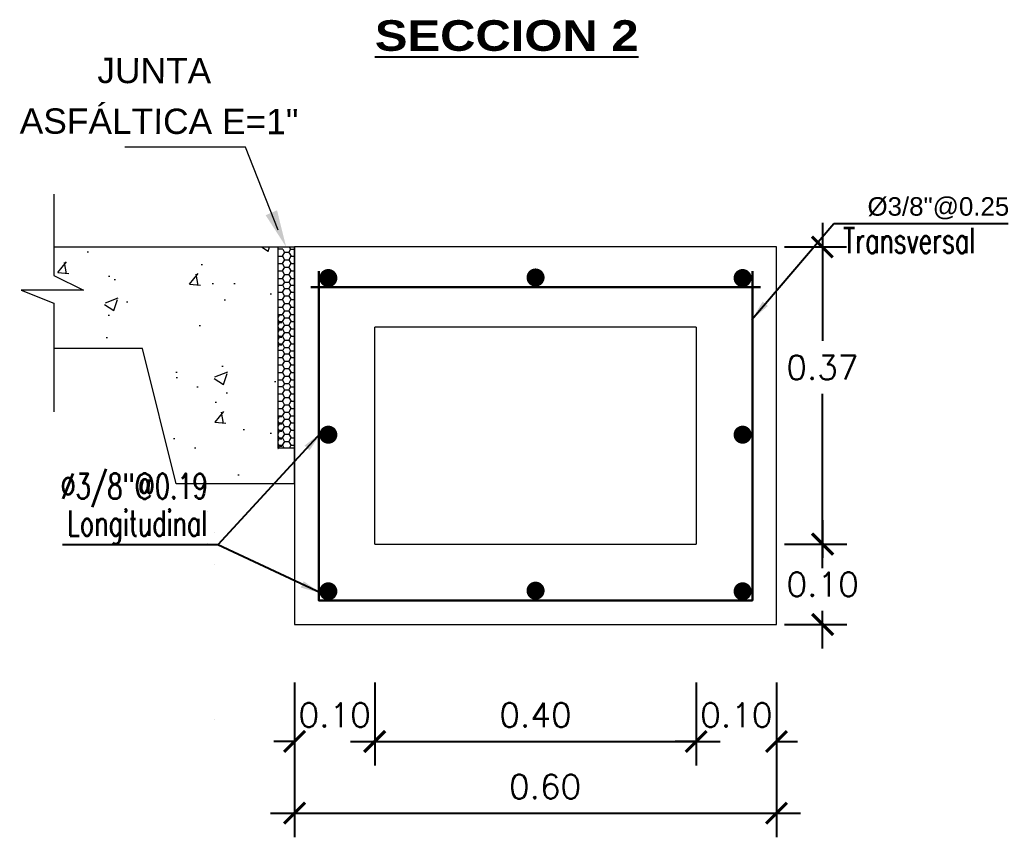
# Model space of a CAD drawing. Header units: millimetres. Extents: x 2085 to 2236, y 1365 to 1444.
# Drawn here: x 2225.865 to 2227.095, y 1440.577 to 1441.594 of the extents above; entities that cross this region are included whole.
import ezdxf

# ---------------------------------------------------------------- set-up
doc = ezdxf.new("R2010")
doc.units = ezdxf.units.MM
doc.linetypes.add('ACAD_ISO02W100', pattern=[15, 12, -3])
for name, color, linetype, lineweight in [('0.2', 32, 'ACAD_ISO02W100', 0), ('cotas', 1, 'Continuous', 15), ('linea fina 01', 189, 'Continuous', 0), ('TEXTO', 255, 'Continuous', 5)]:
    doc.layers.add(name, color=color, linetype=linetype, lineweight=lineweight)
doc.layers.add('TEX', color=3, linetype='Continuous')
doc.styles.add('COTAS', font='arial.ttf')
doc.styles.add('MtXpl_Arial_Black', font='')
doc.styles.add('ROMANS', font='romans.shx', dxfattribs={"width": 0.7})
doc.styles.add('ROMANS-DIM', font='romans.shx')
doc.styles.add('VANO', font='swissl.ttf', dxfattribs={"height": 0.2})
doc.styles.get('MtXpl_Arial_Black').set_extended_font_data('Arial Black')
doc.dimstyles.new('1-25V', dxfattribs={"dimscale": 0.2, "dimtxt": 0.18, "dimasz": 0.13, "dimexe": 0.18, "dimexo": 0.15, "dimgap": 0.1, "dimtad": 0, "dimtih": 1, "dimtoh": 1, "dimzin": 0, "dimdsep": 46, "dimtxsty": 'COTAS', "dimcen": 0.09, "dimadec": 0, "dimazin": 0, "dimtfac": 1, "dimtmove": 2, "dimatfit": 3, "dimfxl": 1, "dimtolj": 1, "dimtzin": 0, "dimarcsym": 0})
doc.dimstyles.new('20_METRIC  ARCHITECTURAL', dxfattribs={"dimscale": 0.2, "dimtxt": 0.03, "dimasz": 0.13, "dimexe": 0.15, "dimexo": 0.05, "dimgap": 0.09, "dimtad": 1, "dimtih": 1, "dimtoh": 1, "dimzin": 0, "dimdsep": 46, "dimtxsty": 'ROMANS-DIM', "dimblk": 'ARCHTICK', "dimcen": 2, "dimdle": 0.15, "dimclrd": 9, "dimclre": 9, "dimadec": 0, "dimazin": 0, "dimtfac": 1, "dimtix": 1, "dimtofl": 0, "dimtmove": 0, "dimatfit": 3, "dimfxl": 1, "dimfrac": 2, "dimtolj": 1, "dimtzin": 0, "dimarcsym": 0})

# ---------------------------------------------------------------- blocks, each defined once
blk = doc.blocks.new('_ArchTick')
at = {"color": 0, "linetype": 'ByBlock', "const_width": 0.15}
blk.add_lwpolyline([(-0.5, -0.5), (0.5, 0.5)], dxfattribs=at)
blk = doc.blocks.new('*D995')
at = {"color": 9, "lineweight": -2, "transparency": 16777216}
for p, q in [((2226.206769266453, 1440.7695052985), (2226.206769266453, 1440.576767765273)), ((2226.80676926643, 1440.769505300363), (2226.80676926643, 1440.576767765273)), ((2226.176769266453, 1440.606767765273), (2226.83676926643, 1440.606767765273))]:
    blk.add_line(p, q, dxfattribs=at)
at = {"layer": 'Defpoints', "color": 0, "transparency": 16777216}
for p in [(2226.206769266453, 1440.7795052985, 10373.92595467981), (2226.80676926643, 1440.779505300363, 10373.92595467981), (2226.80676926643, 1440.606767765273)]:
    blk.add_point(p, dxfattribs=at)
at = {"color": 9, "lineweight": -2, "transparency": 16777216, "xscale": 0.026, "yscale": 0.026, "zscale": 0.026, "rotation": 180}
blk.add_blockref('_ArchTick', (2226.206769266453, 1440.606767765273), dxfattribs=at)
at = {"color": 9, "lineweight": -2, "transparency": 16777216, "xscale": 0.026, "yscale": 0.026, "zscale": 0.026}
blk.add_blockref('_ArchTick', (2226.80676926643, 1440.606767765273), dxfattribs=at)
at = {"color": 0, "lineweight": 0, "transparency": 16777216, "insert": (2226.518581429085, 1440.639767765273), "char_height": 0.03, "attachment_point": 5, "style": 'ROMANS-DIM'}
blk.add_mtext('\\A1;0.60', dxfattribs=at)
blk = doc.blocks.new('*D996')
at = {"color": 9, "lineweight": -2, "transparency": 16777216}
for p, q in [((2226.863901358443, 1441.341612038901), (2226.863901358443, 1441.194612040391)), ((2226.816769266431, 1441.311612038901), (2226.893901358444, 1441.311612038901)), ((2226.863901358443, 1440.911612034132), (2226.863901358443, 1441.128612040391)), ((2226.816769266431, 1440.941612034132), (2226.893901358444, 1440.941612034132))]:
    blk.add_line(p, q, dxfattribs=at)
at = {"layer": 'Defpoints', "color": 0, "transparency": 16777216}
for p in [(2226.806769266431, 1441.311612038901, 5186.962977339907), (2226.806769266431, 1440.941612034132, 5186.962977339902), (2226.863901358443, 1440.941612034132)]:
    blk.add_point(p, dxfattribs=at)
at = {"color": 9, "lineweight": -2, "transparency": 16777216, "xscale": 0.026, "yscale": 0.026, "zscale": 0.026}
for p, rotation in [((2226.863901358443, 1441.311612038901), 90), ((2226.863901358443, 1440.941612034132), 270)]:
    blk.add_blockref('_ArchTick', p, dxfattribs=dict(at, rotation=rotation))
at = {"color": 0, "lineweight": 0, "transparency": 16777216, "insert": (2226.863901358443, 1441.16161204039), "char_height": 0.03, "attachment_point": 5, "style": 'ROMANS-DIM'}
blk.add_mtext('\\A1;0.37', dxfattribs=at)
blk = doc.blocks.new('*D997')
at = {"color": 9, "lineweight": -2, "transparency": 16777216}
for p, q in [((2226.864242147709, 1440.971612034132), (2226.864242147709, 1440.92461203525)), ((2226.816769266431, 1440.941612034132), (2226.894242147709, 1440.941612034132)), ((2226.864242147709, 1440.811612034505), (2226.864242147709, 1440.85861203525)), ((2226.816769266431, 1440.841612034505), (2226.894242147709, 1440.841612034505))]:
    blk.add_line(p, q, dxfattribs=at)
at = {"layer": 'Defpoints', "color": 0, "transparency": 16777216}
for p in [(2226.806769266431, 1440.941612034132), (2226.806769266431, 1440.841612034505), (2226.864242147709, 1440.841612034505)]:
    blk.add_point(p, dxfattribs=at)
at = {"color": 9, "lineweight": -2, "transparency": 16777216, "xscale": 0.026, "yscale": 0.026, "zscale": 0.026}
for p, rotation in [((2226.864242147709, 1440.941612034132), 90), ((2226.864242147709, 1440.841612034505), 270)]:
    blk.add_blockref('_ArchTick', p, dxfattribs=dict(at, rotation=rotation))
at = {"color": 0, "lineweight": 0, "transparency": 16777216, "insert": (2226.864242147709, 1440.891612035249), "char_height": 0.03, "attachment_point": 5, "style": 'ROMANS-DIM'}
blk.add_mtext('\\A1;0.10', dxfattribs=at)
blk = doc.blocks.new('*D998')
at = {"color": 9, "lineweight": -2, "transparency": 16777216}
for p, q in [((2226.206769266453, 1440.769505300363), (2226.206769266453, 1440.665954206427)), ((2226.306489645791, 1440.769505300363), (2226.306489645791, 1440.665954206427)), ((2226.206769266453, 1440.695954206427), (2226.180769266453, 1440.695954206427)), ((2226.306489645791, 1440.695954206427), (2226.332489645791, 1440.695954206427))]:
    blk.add_line(p, q, dxfattribs=at)
at = {"layer": 'Defpoints', "color": 0, "transparency": 16777216}
for p in [(2226.206769266453, 1440.779505300363, 5186.962977339907), (2226.306489645791, 1440.779505300363, 5186.962977339907), (2226.306489645791, 1440.695954206427)]:
    blk.add_point(p, dxfattribs=at)
at = {"color": 9, "lineweight": -2, "transparency": 16777216, "xscale": 0.026, "yscale": 0.026, "zscale": 0.026}
blk.add_blockref('_ArchTick', (2226.206769266453, 1440.695954206427), dxfattribs=at)
at = {"color": 9, "lineweight": -2, "transparency": 16777216, "xscale": 0.026, "yscale": 0.026, "zscale": 0.026, "rotation": 180}
blk.add_blockref('_ArchTick', (2226.306489645791, 1440.695954206427), dxfattribs=at)
at = {"color": 0, "lineweight": 0, "transparency": 16777216, "insert": (2226.256629456122, 1440.728954206426), "char_height": 0.03, "attachment_point": 5, "style": 'ROMANS-DIM'}
blk.add_mtext('\\A1;0.10', dxfattribs=at)
blk = doc.blocks.new('*D999')
at = {"color": 9, "lineweight": -2, "transparency": 16777216}
for p, q in [((2226.306489645791, 1440.769505300363), (2226.306489645791, 1440.665954206427)), ((2226.706769266395, 1440.769505300363), (2226.706769266395, 1440.665954206427)), ((2226.27648964579, 1440.695954206427), (2226.736769266395, 1440.695954206427))]:
    blk.add_line(p, q, dxfattribs=at)
at = {"layer": 'Defpoints', "color": 0, "transparency": 16777216}
for p in [(2226.306489645791, 1440.779505300363, 10373.92595467981), (2226.706769266395, 1440.779505300363, 5186.962977339907), (2226.706769266395, 1440.695954206427)]:
    blk.add_point(p, dxfattribs=at)
at = {"color": 9, "lineweight": -2, "transparency": 16777216, "xscale": 0.026, "yscale": 0.026, "zscale": 0.026, "rotation": 180}
blk.add_blockref('_ArchTick', (2226.306489645791, 1440.695954206427), dxfattribs=at)
at = {"color": 9, "lineweight": -2, "transparency": 16777216, "xscale": 0.026, "yscale": 0.026, "zscale": 0.026}
blk.add_blockref('_ArchTick', (2226.706769266395, 1440.695954206427), dxfattribs=at)
at = {"color": 0, "lineweight": 0, "transparency": 16777216, "insert": (2226.506629456064, 1440.728954206426), "char_height": 0.03, "attachment_point": 5, "style": 'ROMANS-DIM'}
blk.add_mtext('\\A1;0.40', dxfattribs=at)
blk = doc.blocks.new('*D1000')
at = {"color": 9, "lineweight": -2, "transparency": 16777216}
for p, q in [((2226.706769266395, 1440.769505300363), (2226.706769266395, 1440.665954206427)), ((2226.80676926643, 1440.769505300363), (2226.80676926643, 1440.665954206427)), ((2226.706769266395, 1440.695954206427), (2226.680769266395, 1440.695954206427)), ((2226.80676926643, 1440.695954206427), (2226.83276926643, 1440.695954206427))]:
    blk.add_line(p, q, dxfattribs=at)
at = {"layer": 'Defpoints', "color": 0, "transparency": 16777216}
for p in [(2226.706769266395, 1440.779505300363), (2226.80676926643, 1440.779505300363, 5186.962977339907), (2226.80676926643, 1440.695954206427)]:
    blk.add_point(p, dxfattribs=at)
at = {"color": 9, "lineweight": -2, "transparency": 16777216, "xscale": 0.026, "yscale": 0.026, "zscale": 0.026}
blk.add_blockref('_ArchTick', (2226.706769266395, 1440.695954206427), dxfattribs=at)
at = {"color": 9, "lineweight": -2, "transparency": 16777216, "xscale": 0.026, "yscale": 0.026, "zscale": 0.026, "rotation": 180}
blk.add_blockref('_ArchTick', (2226.80676926643, 1440.695954206427), dxfattribs=at)
at = {"color": 0, "lineweight": 0, "transparency": 16777216, "insert": (2226.756769266413, 1440.728954206426), "char_height": 0.03, "attachment_point": 5, "style": 'ROMANS-DIM'}
blk.add_mtext('\\A1;0.10', dxfattribs=at)
blk = doc.blocks.new('TEXTO 1')
at = {"layer": 'linea fina 01', "ltscale": 0.1}
for p, q in [((-0.0508167723950521, 0.1241394892707319), (-0.2010398150864177, 0.1241394892707319)), ((-0.0100357992129006, 0.0209258095888174), (-0.0508167723950521, 0.1241394892707319))]:
    blk.add_line(p, q, dxfattribs=at)
blk.add_solid([(-0.02553807579244, 0.0394717055042122), (0, 0), (-0.0113560050455419, 0.0456207189772329)], dxfattribs=at)
at = {"layer": '0.2', "color": 251, "true_color": 0x636466, "style": 'VANO', "oblique": 359.9999999999988}
for s, p in [('JUNTA', (-0.235123199257103, 0.2039847484927009, -5186.962977339907)), ('ASFÁLTICA E=1"', (-0.331776078852684, 0.1410587300779298, -5186.962977339907))]:
    blk.add_text(s, height=0.0314999999999926, rotation=359.8799999999986, dxfattribs=at).set_placement(p)
blk = doc.blocks.new('junta asfaltica')
at = {"lineweight": 0}
h = blk.add_hatch(dxfattribs=at)
h.set_pattern_fill('AR-CONC', scale=0.01, style=0)
h.set_pattern_definition([(50, (-0.1189008341857516, -0.0700673807971271), (0.1639662020964036, -0.0143451769850128), [0.017145, -0.188595]), (355, (-0.1189008341857516, -0.0700673807971271), (-0.0317190792824724, 0.1719511607151316), [0.013716, -0.150876525753]), (100.4514446999999, (-0.1052370278862327, -0.0712628090009275), (0.1322471223813179, 0.1576059767209756), [0.01457100792, -0.1602812201399999]), (46.1842, (-0.1189008341857516, -0.0243473808466206), (0.2439711368029169, -0.0378380951394544), [0.0257175, -0.2828925]), (96.6355576099999, (-0.0985699241846305, -0.0275005307792071), (0.2136637206463527, 0.2226835121379494), [0.021856520826, -0.240422047344]), (351.18415117, (-0.1189008341857516, -0.0243473808466206), (0.2136637206584793, 0.2226835121269794), [0.020573970363, -0.226313758728]), (21, (-0.0960408341843504, -0.0357773808761977), (0.1364529521422192, -0.0920386783683789), [0.017145, -0.188595]), (326, (-0.0960408341843504, -0.0357773808761977), (0.0556218255128824, 0.1657691695100873), [0.013716, -0.150876]), (71.45144499999999, (-0.0846697548481643, -0.0434472707099758), (0.1920747773508445, 0.0737304919973147), [0.01457100792, -0.16028094384]), (37.5, (-0.1189008341857516, -0.0700673807971271), (0.0027797429255326, 0.0760995349858378), [0, -0.1490472, 0, -0.153162, 0, -0.1514475]), (7.499999999999999, (-0.1189008341857516, -0.0700673807971271), (0.0601376962592752, 0.0901625173363076), [0, -0.0873252, 0, -0.1456182, 0, -0.0577215]), (327.5, (-0.1698786341848972, -0.0700673807971271), (0.1220315356501842, -0.0051558695934061), [0, -0.05715, 0, -0.178308, 0, -0.236601]), (317.5, (-0.1927386341862984, -0.0700673807971271), (0.1333162632474163, 0.0228838419299997), [0, -0.074295, 0, -0.1184148, 0, -0.168021])])
h.paths.add_polyline_path([(-0.0210516101701615, 2.68221356e-08), (-0.2996047820056447, 2.68221356e-08), (-0.2996047820056447, -0.0354425396023999), (-0.2629513452084211, -0.0536842927335783), (-0.3405718617955244, -0.0536842927335783), (-0.2996047820056447, -0.0698087543248676), (-0.2996047820056447, -0.1263088059424717), (-0.1894634049244814, -0.1263088059424717), (-0.1473604562202126, -0.2947206035255476), (-0.0210516101701615, -0.2947206075489248)])
h = blk.add_hatch(dxfattribs=at)
h.set_pattern_fill('HONEY', scale=0.0187124216457653, angle=180, style=0)
h.set_pattern_definition([(360, (-1344.435306308298, 712.0165321929755), (0.0080206117279161, -0.0046307012336861), [0.0053470744852774, -0.0106941489705549]), (240, (-1344.435306308298, 712.0165321929755), (-0.0080206107696662, -0.0046307028934237), [0.0053470744852774, -0.0106941489705549]), (300, (-1344.435306308298, 712.0165321929755), (9.5825e-10, -0.0092614041271098), [-0.0106941489705548, 0.0053470744852774])])
h.paths.add_polyline_path([(-0.0210514743416752, -0.0843195278941949), (-0.0210514743416752, -0.1264220193027086), (-0.0160414602769379, -0.1264220193027086), (-0.0160414602769379, -0.0843195278941949)])
h = blk.add_hatch(dxfattribs=at)
h.set_pattern_fill('HONEY', scale=0.0187124216457653, angle=180, style=0)
h.set_pattern_definition([(360, (-1344.435306308298, 711.8902233816681), (0.0080206117279161, -0.0046307012336861), [0.0053470744852774, -0.0106941489705549]), (240, (-1344.435306308298, 711.8902233816681), (-0.0080206107696662, -0.0046307028934237), [0.0053470744852774, -0.0106941489705549]), (300, (-1344.435306308298, 711.8902233816681), (9.5825e-10, -0.0092614041271098), [-0.0106941489705548, 0.0053470744852774])])
h.paths.add_polyline_path([(-0.0210514743416752, -0.2106283378600438), (-0.0210514743416752, -0.2527308292685575), (-0.0160414602769379, -0.2527308292685575), (-0.0160414602769379, -0.2106283378600438)])
at = {"color": 7, "linetype": 'ByBlock', "lineweight": 0}
for p, q in [((-0.2996047820056447, 0.0657418549060367), (-0.2996047820056447, -0.0354425369203)), ((-0.2996047820056447, -0.0354425369203), (-0.2629513452084211, -0.0536842887102012)), ((-0.2629513452084211, -0.0536842887102012), (-0.3405718617955244, -0.0536842887102012)), ((-0.3405718617955244, -0.0536842887102012), (-0.2996047820056447, -0.0698087529838176)), ((-0.2996047820056447, -0.0698087529838176), (-0.2996047820056447, -0.2053593622147218))]:
    blk.add_line(p, q, dxfattribs=at)
at = {"color": 7, "lineweight": 0}
for p, q in [((-0.2996047820056447, 2.81631856e-08), (-0.0210516101701615, 2.81631856e-08)), ((-0.0210514743416752, 0), (0, 0)), ((-0.0210514743416752, 0), (-0.0210514743416752, -0.25)), ((-0.0066348896848467, 0), (-0.0049328113927913, -0.0029480829834938)), ((-1.357866495e-07, -0.2947206048668249), (-1.357866495e-07, 0)), ((-0.0210515703142846, -0.010682698041137), (-0.0205355835823866, -0.0115764141082764)), ((-0.020682943747488, -0.0112982127070609), (-0.0210515702724479, -0.0119366937874475)), ((-0.0148197005551083, -0.0027724613248665), (-0.0210514743416752, -0.0027724613248665)), ((-0.0203683337476832, -0.0113096965849309), (-0.0150212592793651, -0.0113096965849309)), ((-0.0126623334804208, -0.0066675102709723), (-0.0153358707461848, -0.0112982113657836)), ((-0.0151885115028563, -0.0115764141082764), (-0.0125149742584654, -0.0162071165441375)), ((-0.0148361946316982, -0.0029252399504003), (-0.0125149739019435, -0.0069457130134651)), ((-0.0123477220349742, -0.0066789941488423), (-0.0070006475457376, -0.0066789941488423)), ((-0.0051546604418036, -0.0029252412914502), (-0.0073152590334757, -0.0066675075888725)), ((-0.0046417228782047, -0.0112982100247336), (-0.0073152601439688, -0.0159289124608222)), ((-0.0071679010893604, -0.0069457116721878), (-0.0044943638449695, -0.0115764141082764)), ((-0.0051235891251054, -0.0029047425091449), (2.09184e-11, -0.0029047425091449)), ((-0.0043271103013467, -0.0113096965849309), (-9.55119503e-08, -0.0113096965849309)), ((-0.0210515699372991, -0.0199441029130867), (-0.0205355831840279, -0.0208378162978988)), ((-0.0206829452140482, -0.0205596175790106), (-0.0210515706708066, -0.0211980946362473)), ((-0.0203683337476832, -0.0205710987745533), (-0.0150212592793651, -0.0205710987745533)), ((-0.0126623334804208, -0.0159289138018721), (-0.0153358707461848, -0.0205596148966834)), ((-0.0151885091140685, -0.0208378176391761), (-0.0125149718487592, -0.0254685200750373)), ((-0.0123477220349742, -0.0159403976797421), (-0.0070006475457376, -0.0159403976797421)), ((-0.0046417231928899, -0.0205596135556334), (-0.0073152604372808, -0.0251903146504446)), ((-0.0071678994549984, -0.0162071192264648), (-0.004494362168316, -0.0208378189802261)), ((-0.0043271103013467, -0.0205710987745533), (-9.55119503e-08, -0.0205710987745533)), ((-0.0210515702724479, -0.0292055037616592), (-0.0205355819684883, -0.0300992225108985)), ((-0.0206829452140482, -0.0298210197686331), (-0.0210515703774945, -0.0304594981669197)), ((-0.0203683337476832, -0.0298325009644032), (-0.0150212592793651, -0.0298325009644032)), ((-0.012662334612287, -0.0251903173327719), (-0.0153358718775962, -0.0298210184275831)), ((-0.012662334905599, -0.0344517195223944), (-0.0153358721709083, -0.0390824219584829)), ((-0.0151885087157098, -0.0300992225108985), (-0.0125149714504005, -0.0347299236059371)), ((-0.0123477220349742, -0.0252017985283146), (-0.0070006475457376, -0.0252017985283146)), ((-0.0123477220349742, -0.0344632034002643), (-0.0070006475457376, -0.0344632034002643)), ((-0.0046417253929576, -0.0298210197686331), (-0.0073152626373485, -0.0344517222047216)), ((-0.0071678997692288, -0.0254685200750373), (-0.0044943625248379, -0.0300992225108985)), ((-0.007167897380441, -0.034729924946987), (-0.004494360114677, -0.0393606260417983)), ((-0.0043271103013467, -0.0298325009644032), (-9.55537871e-08, -0.0298325009644032)), ((-0.0210515698745439, -0.038466907292559), (-0.0205355807952401, -0.0393606260417983)), ((-0.0206829463459144, -0.0390824232995328), (-0.0210515704193313, -0.0397208990157196)), ((-0.0149139519339769, -0.0477837949990772), (-0.0206632865078973, -0.0477837949990772)), ((-0.0203683337476832, -0.0390939018129757), (-0.0150212592793651, -0.0390939018129757)), ((-0.0151885074797065, -0.0393606260417983), (-0.0125149702348608, -0.0439913284778868)), ((-0.0125149702348608, -0.0439913284778868), (-0.014899782829616, -0.0475884993372802)), ((-0.0148361946316982, -0.0479646563528604), (-0.0125149739019435, -0.0519851307569752)), ((-0.0123477220349742, -0.0437246042490642), (-0.0070006475457376, -0.0437246042490642)), ((-0.0046417257703979, -0.0390824232995328), (-0.0073152630357072, -0.043713125735394)), ((-0.0051546604418036, -0.0479646590351877), (-0.0073152590334757, -0.0517069253326099)), ((-0.0069412944512806, -0.0439446634054548), (-0.0051814038679368, -0.0474320340156282)), ((-0.0052986274031355, -0.0476877263188271), (2.09184e-11, -0.0476877263188271)), ((-0.0043271103013467, -0.0390939018129757), (-9.55537871e-08, -0.0390939018129757)), ((-0.0210515703142846, -0.0557221157848744), (-0.0205355839802906, -0.0566158291696866)), ((-0.020682943747488, -0.056337630450571), (-0.0210515702724479, -0.056976108849085)), ((-0.0203683337476832, -0.056349112987391), (-0.0150212592793651, -0.056349112987391)), ((-0.0126623331034352, -0.0517069253326099), (-0.0153358703478261, -0.0563376264274211)), ((-0.0126623334804208, -0.0609683302043322), (-0.0153358707461848, -0.0655990312993708)), ((-0.0151885111258707, -0.0566158305107365), (-0.0125149738601067, -0.061246532946825)), ((-0.0123477220349742, -0.0517184105515298), (-0.0070006475457376, -0.0517184105515298)), ((-0.0123477220349742, -0.0609798140824296), (-0.0070006475457376, -0.0609798140824296)), ((-0.0046417228782047, -0.0563376264274211), (-0.0073152601439688, -0.0609683275222324)), ((-0.0071679007123748, -0.0519851307569752), (-0.0044943634466108, -0.0566158305107365)), ((-0.0071678994549984, -0.061246534287875), (-0.004494362168316, -0.0658772367239635)), ((-0.0043271103013467, -0.056349112987391), (-9.55119503e-08, -0.056349112987391)), ((-0.0210515699372991, -0.0649835179744969), (-0.0205355831840279, -0.0658772340416363)), ((-0.0206829448370627, -0.0655990312993708), (-0.0210515706708066, -0.0662375083566076)), ((-0.0203683337476832, -0.0656105138361909), (-0.0150212592793651, -0.0656105138361909)), ((-0.012662334612287, -0.0702297323941821), (-0.0153358718775962, -0.0748604348302706)), ((-0.015188509491054, -0.0658772353826862), (-0.0125149722466631, -0.0705079364777248)), ((-0.0123477220349742, -0.0702412162720521), (-0.0070006475457376, -0.0702412162720521)), ((-0.0046417231928899, -0.0655990299580935), (-0.0073152604372808, -0.0702297310531321)), ((-0.0071678993713249, -0.0705079391598247), (-0.0044943621264792, -0.075138638913586)), ((-0.0043271103013467, -0.0656105138361909), (-9.55119503e-08, -0.0656105138361909)), ((-0.0210515702724479, -0.0742449201643467), (-0.0205355819684883, -0.075138637572536)), ((-0.0206829452140482, -0.0748604361713206), (-0.0210515695812319, -0.0754989132285573)), ((-0.0210515698745439, -0.0835063236952465), (-0.0206477031460963, -0.0842058411240032)), ((-0.0206829463459144, -0.084121839701993), (-0.0207314448966827, -0.0842058411240032)), ((-0.0203683337476832, -0.0748719160258133), (-0.0150212592793651, -0.0748719160258133)), ((-0.0203683337476832, -0.0841333195567131), (-0.0150212592793651, -0.0841333195567131)), ((-0.012662334905599, -0.0794911372661318), (-0.0153358721709083, -0.0841218370198931)), ((-0.0151885087157098, -0.075138637572536), (-0.0125149714504005, -0.0797693400083972)), ((-0.0148361947362901, -0.0843195265531449), (-0.0125149740069901, -0.0883399996162098)), ((-0.0123477220349742, -0.0795026184619019), (-0.0070006475457376, -0.0795026184619019)), ((-0.0046417254766311, -0.0748604361713206), (-0.0073152627423951, -0.0794911386071817)), ((-0.0051546604836403, -0.0843195278941949), (-0.0073152590753125, -0.0880617941916171)), ((-0.0071678977783449, -0.0797693413494471), (-0.0046064829057286, -0.0842058411240032)), ((-0.0043271103013467, -0.0748719160258133), (-9.55537871e-08, -0.0748719160258133)), ((-0.0043271103013467, -0.0841333195567131), (-9.55537871e-08, -0.0841333195567131)), ((-0.0210515696230687, -0.0920769859849315), (-0.0205355836869785, -0.092970700711021)), ((-0.0206829438311615, -0.0926924993098055), (-0.0210515699791358, -0.0933309790491421)), ((-0.0203683337476832, -0.0927039805053482), (-0.0150212592793651, -0.0927039805053482)), ((-0.0126623335854674, -0.088061795532667), (-0.0153358708507767, -0.0926924979687556)), ((-0.0126623335431759, -0.0973232004046167), (-0.0153358707880216, -0.101953900158378)), ((-0.015188510140888, -0.092970700711021), (-0.0125149728751239, -0.0976014018058322)), ((-0.0123477220349742, -0.088073280751587), (-0.0070006475457376, -0.088073280751587)), ((-0.0123477220349742, -0.0973346829414368), (-0.0070006475457376, -0.0973346829414368)), ((-0.0046417224803008, -0.0926924966274783), (-0.0073152597456101, -0.0973231963812396)), ((-0.0071679011521155, -0.0883399982749325), (-0.0044943638868062, -0.0929706993699711)), ((-0.0071678995386719, -0.0976014044879321), (-0.0044943622733626, -0.1022321055829707)), ((-0.0043271103013467, -0.0927039805053482), (-9.55119503e-08, -0.0927039805053482)), ((-0.0210515699372991, -0.1013383868337314), (-0.0205355831840279, -0.1022321029006434)), ((-0.0206829453190949, -0.101953901499428), (-0.0210515707544801, -0.1025923812389919)), ((-0.0210515695812319, -0.1105997917054537), (-0.0205355820526165, -0.1114935077725931)), ((-0.0203683337476832, -0.101965384036248), (-0.0150212592793651, -0.101965384036248)), ((-0.0126623342348467, -0.1065846025942392), (-0.0153358714792376, -0.1112153050303277)), ((-0.015188509197742, -0.1022321055829707), (-0.0125149719533511, -0.1068628080188319)), ((-0.0123477220349742, -0.1065960851310592), (-0.0070006475457376, -0.1065960851310592)), ((-0.0046417235698755, -0.1019538988173281), (-0.0073152608356395, -0.1065846012531892)), ((-0.0071678984072605, -0.1068628080188319), (-0.0044943611624149, -0.1114935091138705)), ((-0.0043271103013467, -0.101965384036248), (-9.55119503e-08, -0.101965384036248)), ((-0.0206829452772581, -0.1112153063713777), (-0.0210515700209726, -0.1118537820875645)), ((-0.0210515698745439, -0.1198611925542536), (-0.0205355807952401, -0.1207549126445428)), ((-0.0206829459475557, -0.1204767085612275), (-0.0210515700209726, -0.121115182936137)), ((-0.0203683337476832, -0.1112267862260978), (-0.0150212592793651, -0.1112267862260978)), ((-0.0203683337476832, -0.1204881884157203), (-0.0150212592793651, -0.1204881884157203)), ((-0.0126623353035029, -0.115846004784089), (-0.015335872569267, -0.1204767072199502)), ((-0.0151885087157098, -0.1114935077725931), (-0.0125149714504005, -0.1161242088676317)), ((-0.0151885076052167, -0.1207549126445428), (-0.0125149703189891, -0.1253856150806314)), ((-0.0123477220349742, -0.115857488661959), (-0.0070006475457376, -0.115857488661959)), ((-0.0046417250787272, -0.1112153063713777), (-0.0073152623649548, -0.115846006125139)), ((-0.0046417261683018, -0.1204767085612275), (-0.0073152634336111, -0.1251074109970887)), ((-0.0071678974850329, -0.1161242115497316), (-0.0044943602197236, -0.1207549139855928)), ((-0.0043271103013467, -0.1112267862260978), (-9.55537871e-08, -0.1112267862260978)), ((-0.0043271103013467, -0.1204881884157203), (-9.55537871e-08, -0.1204881884157203)), ((-0.1894634049244814, -0.1263088032603719), (-0.2996047820056447, -0.1263088032603719)), ((-0.1473604562202126, -0.2947206021844977), (-0.1894634049244814, -0.1263088032603719)), ((-0.0148197005551083, -0.1290812712907154), (-0.0210514743416752, -0.1290812712907154)), ((-0.0126623334804208, -0.1329763215778712), (-0.0153358707461848, -0.1376070213316325)), ((-0.0148361946316982, -0.1292340499162492), (-0.0125149739019435, -0.133254524320364)), ((-0.0129228676319144, -0.1255586645006588), (-0.0148348480788627, -0.1288070999084994)), ((-0.0123477220349742, -0.1251188908515814), (-0.0070006475457376, -0.1251188908515814)), ((-0.0123477220349742, -0.1329878041146912), (-0.0070006475457376, -0.1329878041146912)), ((-0.0073218910883952, -0.1251188908515814), (-0.0049328113927913, -0.1292568942903927)), ((-0.0051546604418036, -0.1292340525983491), (-0.0073152590334757, -0.1329763188957713)), ((-0.0071679010893604, -0.1332545229793141), (-0.0044943638449695, -0.1378852240741253)), ((-0.0051235891251054, -0.1292135524749938), (2.09184e-11, -0.1292135524749938)), ((-0.0210515703142846, -0.1369915093480358), (-0.0205355835823866, -0.1378852240741253)), ((-0.020682943747488, -0.1376070226729098), (-0.0210515702724479, -0.1382455037532964)), ((-0.0210515699372991, -0.1462529128789356), (-0.0205355831840279, -0.1471466276050251)), ((-0.0206829452140482, -0.1468684275448595), (-0.0210515706708066, -0.1475069046020963)), ((-0.0203683337476832, -0.1376185065507798), (-0.0150212592793651, -0.1376185065507798)), ((-0.0203683337476832, -0.1468799073993523), (-0.0150212592793651, -0.1468799073993523)), ((-0.0126623334804208, -0.142237723767721), (-0.0153358707461848, -0.1468684262038096)), ((-0.0151885115028563, -0.1378852240741253), (-0.0125149742584654, -0.1425159265099865)), ((-0.0151885091140685, -0.147146628946075), (-0.0125149718487592, -0.1517773300408862)), ((-0.0123477220349742, -0.1422492089866409), (-0.0070006475457376, -0.1422492089866409)), ((-0.0046417228782047, -0.1376070199905826), (-0.0073152601439688, -0.1422377224266711)), ((-0.0046417231928899, -0.1468684248625323), (-0.0073152604372808, -0.1514991246162936)), ((-0.0071678994549984, -0.1425159291923137), (-0.004494362168316, -0.1471466302871249)), ((-0.0043271103013467, -0.1376185065507798), (-9.55119503e-08, -0.1376185065507798)), ((-0.0043271103013467, -0.1468799073993523), (-9.55119503e-08, -0.1468799073993523)), ((-0.0210515702724479, -0.1555143137275081), (-0.0205355819684883, -0.1564080324767474)), ((-0.0206829452140482, -0.156129829734482), (-0.0210515703774945, -0.156768309474046)), ((-0.0203683337476832, -0.1561413109302521), (-0.0150212592793651, -0.1561413109302521)), ((-0.012662334612287, -0.1514991259575709), (-0.0153358718775962, -0.156129828393432)), ((-0.0151885087157098, -0.1564080324767474), (-0.0125149714504005, -0.1610387349128359)), ((-0.0123477220349742, -0.1515106098354408), (-0.0070006475457376, -0.1515106098354408)), ((-0.0046417253929576, -0.156129829734482), (-0.0073152626373485, -0.1607605321705705)), ((-0.0071678997692288, -0.1517773300408862), (-0.0044943625248379, -0.1564080324767474)), ((-0.0043271103013467, -0.1561413109302521), (-9.55537871e-08, -0.1561413109302521)), ((-0.0210515698745439, -0.1647757172584079), (-0.0205355807952401, -0.1656694360076472)), ((-0.0206829463459144, -0.1653912332653817), (-0.0210515704193313, -0.1660297089815685)), ((-0.0203683337476832, -0.1654027131198745), (-0.0150212592793651, -0.1654027131198745)), ((-0.012662334905599, -0.1607605308292932), (-0.0153358721709083, -0.1653912319243318)), ((-0.0151885074797065, -0.1656694360076472), (-0.0125149702348608, -0.1703001384437357)), ((-0.0125149702348608, -0.1703001384437357), (-0.014899782829616, -0.1738973093031291)), ((-0.0123477220349742, -0.1607720133661132), (-0.0070006475457376, -0.1607720133661132)), ((-0.0123477220349742, -0.1700334142149131), (-0.0070006475457376, -0.1700334142149131)), ((-0.0046417257703979, -0.1653912332653817), (-0.0073152630357072, -0.1700219357012429)), ((-0.007167897380441, -0.1610387362538859), (-0.004494360114677, -0.1656694360076472)), ((-0.0069412944512806, -0.1702534747123536), (-0.0051814038679368, -0.1737408453225271)), ((-0.0043271103013467, -0.1654027131198745), (-9.55537871e-08, -0.1654027131198745)), ((-0.0210515703142846, -0.1820309257507233), (-0.0205355839802906, -0.1829246404765854)), ((-0.020682943747488, -0.1826464404164198), (-0.0210515702724479, -0.1832849188149339)), ((-0.0149139519339769, -0.1740926049649261), (-0.0206632865078973, -0.1740926049649261)), ((-0.0203683337476832, -0.1826579229532399), (-0.0150212592793651, -0.1826579229532399)), ((-0.0126623331034352, -0.1780157352984588), (-0.0153358703478261, -0.18264643773432)), ((-0.0151885111258707, -0.1829246418178627), (-0.0125149738601067, -0.1875553429126739)), ((-0.0148361946316982, -0.1742734676599866), (-0.0125149739019435, -0.1782939407228241)), ((-0.0123477220349742, -0.1780272218584287), (-0.0070006475457376, -0.1780272218584287)), ((-0.0051546604418036, -0.1742734690010366), (-0.0073152590334757, -0.1780157352984588)), ((-0.0046417228782047, -0.18264643773432), (-0.0073152601439688, -0.1872771374880813)), ((-0.0071679007123748, -0.1782939407228241), (-0.0044943634466108, -0.1829246418178627)), ((-0.0052986274031355, -0.173996536284676), (2.09184e-11, -0.173996536284676)), ((-0.0043271103013467, -0.1826579229532399), (-9.55119503e-08, -0.1826579229532399)), ((-0.0210515699372991, -0.1912923279403458), (-0.0205355831840279, -0.1921860440074852)), ((-0.0206829448370627, -0.1919078412652197), (-0.0210515706708066, -0.1925463196635064)), ((-0.0203683337476832, -0.1919193238020398), (-0.0150212592793651, -0.1919193238020398)), ((-0.0126623334804208, -0.1872771388291312), (-0.0153358707461848, -0.1919078412652197)), ((-0.012662334612287, -0.1965385437010809), (-0.0153358718775962, -0.2011692447961195)), ((-0.015188509491054, -0.1921860453485351), (-0.0125149722466631, -0.1968167477846236)), ((-0.0123477220349742, -0.1872886240482785), (-0.0070006475457376, -0.1872886240482785)), ((-0.0123477220349742, -0.196550026237901), (-0.0070006475457376, -0.196550026237901)), ((-0.0046417231928899, -0.1919078399239424), (-0.0073152604372808, -0.196538542360031)), ((-0.0071678994549984, -0.1875553442537239), (-0.004494362168316, -0.1921860466898124)), ((-0.0071678993713249, -0.1968167491256736), (-0.0044943621264792, -0.2014474488794349)), ((-0.0043271103013467, -0.1919193238020398), (-9.55119503e-08, -0.1919193238020398)), ((-0.0210515702724479, -0.2005537301301956), (-0.0205355819684883, -0.2014474475383849)), ((-0.0206829452140482, -0.2011692461371695), (-0.0210515695812319, -0.2018077231944062)), ((-0.0203683337476832, -0.2011807273327122), (-0.0150212592793651, -0.2011807273327122)), ((-0.012662334905599, -0.2057999458909308), (-0.0153358721709083, -0.2104306483267919)), ((-0.0151885087157098, -0.2014474475383849), (-0.0125149714504005, -0.2060781499742461)), ((-0.0123477220349742, -0.2058114284277508), (-0.0070006475457376, -0.2058114284277508)), ((-0.0046417254766311, -0.2011692461371695), (-0.0073152627423951, -0.2057999485730306)), ((-0.0071678977783449, -0.206078151315296), (-0.0046064829057286, -0.2105146510898521)), ((-0.0043271103013467, -0.2011807273327122), (-9.55537871e-08, -0.2011807273327122)), ((-0.0210515698745439, -0.2098151336610954), (-0.0206477031460963, -0.2105146510898521)), ((-0.0210515696230687, -0.2183857959507804), (-0.0205355836869785, -0.2192795106768699)), ((-0.0206829438311615, -0.2190013092756544), (-0.0210515699791358, -0.219639789014991)), ((-0.0206829463459144, -0.2104306496678419), (-0.0207314448966827, -0.2105146510898521)), ((-0.0203683337476832, -0.210442129522562), (-0.0150212592793651, -0.210442129522562)), ((-0.0203683337476832, -0.2190127918124745), (-0.0150212592793651, -0.2190127918124745)), ((-0.0126623335854674, -0.2143706054985159), (-0.0153358708507767, -0.2190013079346045)), ((-0.015188510140888, -0.2192795106768699), (-0.0125149728751239, -0.2239102131127311)), ((-0.0148361947362901, -0.2106283365189938), (-0.0125149740069901, -0.2146488095820587)), ((-0.0123477220349742, -0.2143820907174359), (-0.0070006475457376, -0.2143820907174359)), ((-0.0051546604836403, -0.2106283378600438), (-0.0073152590753125, -0.214370604157466)), ((-0.0046417224803008, -0.2190013065933272), (-0.0073152597456101, -0.2236320076883658)), ((-0.0071679011521155, -0.2146488068997314), (-0.0044943638868062, -0.21927950933582)), ((-0.0043271103013467, -0.210442129522562), (-9.55537871e-08, -0.210442129522562)), ((-0.0043271103013467, -0.2190127918124745), (-9.55119503e-08, -0.2190127918124745)), ((-0.0210515699372991, -0.2276471981406303), (-0.0205355831840279, -0.2285409128664924)), ((-0.0206829453190949, -0.2282627128063268), (-0.0210515707544801, -0.2289011898635636)), ((-0.0203683337476832, -0.2282741940020969), (-0.0150212592793651, -0.2282741940020969)), ((-0.0126623335431759, -0.2236320090294157), (-0.0153358707880216, -0.2282627101242269)), ((-0.0126623342348467, -0.2328934125600881), (-0.0153358714792376, -0.2375241149961766)), ((-0.015188509197742, -0.2285409168898695), (-0.0125149719533511, -0.2331716179846808)), ((-0.0123477220349742, -0.2236434929072857), (-0.0070006475457376, -0.2236434929072857)), ((-0.0123477220349742, -0.2329048964381855), (-0.0070006475457376, -0.2329048964381855)), ((-0.0046417235698755, -0.228262708783177), (-0.0073152608356395, -0.2328934112190382)), ((-0.0071678995386719, -0.223910214453781), (-0.0044943622733626, -0.2285409168898695)), ((-0.0071678984072605, -0.2331716179846808), (-0.0044943611624149, -0.2378023190797194)), ((-0.0043271103013467, -0.2282741940020969), (-9.55119503e-08, -0.2282741940020969)), ((-0.0210515695812319, -0.2369086016713027), (-0.0205355820526165, -0.2378023177384421)), ((-0.0206829452772581, -0.2375241163372266), (-0.0210515700209726, -0.2381625920534134)), ((-0.0203683337476832, -0.2375355961919467), (-0.0150212592793651, -0.2375355961919467)), ((-0.0126623353035029, -0.2421548147499379), (-0.015335872569267, -0.2467855171857991)), ((-0.0151885087157098, -0.2378023177384421), (-0.0125149714504005, -0.2424330188334807)), ((-0.0123477220349742, -0.2421662986278079), (-0.0070006475457376, -0.2421662986278079)), ((-0.0046417250787272, -0.2375241163372266), (-0.0073152623649548, -0.2421548174320378)), ((-0.0071678974850329, -0.2424330228566305), (-0.0044943602197236, -0.2470637239514417)), ((-0.0043271103013467, -0.2375355961919467), (-9.55537871e-08, -0.2375355961919467)), ((-0.0210515698745439, -0.2461700025201026), (-0.0205355807952401, -0.2470637226103918)), ((-0.0206829459475557, -0.2467855185270764), (-0.0210515700209726, -0.2474239942430358)), ((-0.0210514743416752, -0.25), (-1.357866495e-07, -0.25)), ((-0.0203683337476832, -0.2467969983815692), (-0.0150212592793651, -0.2467969983815692)), ((-0.0151885076052167, -0.2470637226103918), (-0.0134932470714375, -0.25)), ((-0.0046417261683018, -0.2467855185270764), (-0.0064976078897416, -0.25)), ((-0.0043271103013467, -0.2467969983815692), (-9.55537871e-08, -0.2467969983815692)), ((-1.357866495e-07, -0.2947206048668249), (-0.1473604562202126, -0.2947206021844977))]:
    blk.add_line(p, q, dxfattribs=at)
blk.add_blockref('TEXTO 1', (-0.0105257371706102, 0), dxfattribs=at)
blk = doc.blocks.new('*U757')
at = {"color": 5, "const_width": 0.01125}
blk.add_lwpolyline([(-0.0056249999999984, 0, 1), (0.0056249999999984, 0, 1)], format="xyb", close=True, dxfattribs=at)
blk = doc.blocks.new('*U758')
at = {"layer": 'cotas', "color": 0, "linetype": 'ByBlock', "lineweight": -2}
blk.add_blockref('*U757', (0, 0), dxfattribs=at)
at = {"layer": 'cotas', "color": 0, "linetype": 'ByBlock', "lineweight": -2, "transparency": 16777216}
for p in [(0.195, 0), (0.39, 0)]:
    blk.add_blockref('*U757', p, dxfattribs=at)
blk = doc.blocks.new('*U759')
at = {"color": 5, "const_width": 0.01125}
blk.add_lwpolyline([(-0.0056249999999984, 0, 1), (0.0056249999999984, 0, 1)], format="xyb", close=True, dxfattribs=at)
blk = doc.blocks.new('*U760')
at = {"layer": 'cotas', "color": 0, "linetype": 'ByBlock', "lineweight": -2}
blk.add_blockref('*U759', (0, 0), dxfattribs=at)
at = {"layer": 'cotas', "color": 0, "linetype": 'ByBlock', "lineweight": -2, "transparency": 16777216}
for p in [(0.195, 0), (0.39, 0)]:
    blk.add_blockref('*U759', p, dxfattribs=at)
blk = doc.blocks.new('*U762')
at = {"color": 5, "const_width": 0.01125}
blk.add_lwpolyline([(-0.0056249999999984, 0, 1), (0.0056249999999984, 0, 1)], format="xyb", close=True, dxfattribs=at)
blk = doc.blocks.new('*U761')
at = {"layer": 'cotas', "color": 0, "linetype": 'ByBlock', "lineweight": -2}
blk.add_blockref('*U762', (0, 0), dxfattribs=at)
blk = doc.blocks.new('*U764')
at = {"color": 5, "const_width": 0.01125}
blk.add_lwpolyline([(-0.0056249999999984, 0, 1), (0.0056249999999984, 0, 1)], format="xyb", close=True, dxfattribs=at)
blk = doc.blocks.new('*U763')
at = {"layer": 'cotas', "color": 0, "linetype": 'ByBlock', "lineweight": -2}
blk.add_blockref('*U764', (0, 0), dxfattribs=at)

msp = doc.modelspace()

# ---------------------------------------------------------------- linework, layer by layer
at = {"color": 84, "lineweight": 0}
for p, q in [((2226.80676926643, 1441.3116120389), (2226.206769266453, 1441.3116120389)), ((2226.206769266453, 1441.3116120389), (2226.206769266453, 1440.911612038528)), ((2226.206769266453, 1441.3116120389), (2226.206769266453, 1440.84161203823)), ((2226.80676926643, 1440.84161203823), (2226.80676926643, 1441.3116120389)), ((2226.306769266488, 1440.941612037857), (2226.306769266488, 1441.211612039273)), ((2226.706769266337, 1441.21161203741), (2226.306769266488, 1441.211612039273)), ((2226.706769266395, 1441.211612041136), (2226.706769266395, 1440.941612037857)), ((2226.306769266488, 1440.941612037857), (2226.706769266337, 1440.941612035994)), ((2226.206769266453, 1440.84161203823), (2226.80676926643, 1440.84161203823))]:
    msp.add_line(p, q, dxfattribs=at)
at = {"color": 6, "lineweight": 30}
msp.add_line((2226.786769266411, 1441.261612038155), (2226.226769266414, 1441.261612036292), dxfattribs=at)
at = {"lineweight": 0}
for p, q in [((2226.097853308656, 1440.981952515458), (2226.097853444455, 1440.981952515458)), ((2226.106769266419, 1440.956089674522), (2226.106769402217, 1440.956089674522)), ((2226.097853444455, 1440.942754282643), (2226.097853308656, 1440.942754282643)), ((2226.106769402217, 1440.916891441708), (2226.106769266419, 1440.916891441708))]:
    msp.add_line(p, q, dxfattribs=at)
at = {"color": 172, "lineweight": 0}
msp.add_line((2226.106769266419, 1440.723613890846), (2226.106769266419, 1440.723613890846), dxfattribs=at)
msp.add_line((2226.106769266419, 1440.723613890846), (2226.106769266419, 1440.723613890846), dxfattribs=at)
at = {"color": 6, "lineweight": 30, "flags": 128}
msp.add_lwpolyline([(2226.236769266481, 1441.281612039571), (2226.236769266481, 1440.871612037559), (2226.776769266402, 1440.871612039422), (2226.776769266402, 1441.281612039571)], dxfattribs=at)

# ---------------------------------------------------------------- block references
at = {"color": 7, "lineweight": 0}
msp.add_blockref('junta asfaltica', (2226.206769266453, 1441.3116120389), dxfattribs=at)
at = {"layer": 'cotas'}
for name, p, rotation in [('*U758', (2226.248741175568, 1440.882887606536), 89.99999999999999), ('*U763', (2226.506769266442, 1441.273567848866), 270), ('*U760', (2226.764585148714, 1440.882887606536), 89.99999999999999), ('*U761', (2226.506769266442, 1440.883683708524), 270)]:
    msp.add_blockref(name, p, dxfattribs=dict(at, rotation=rotation))

# ---------------------------------------------------------------- texts
at = {"layer": 'cotas', "insert": (2227.096582994327, 1441.359729989459), "char_height": 0.02304, "attachment_point": 6, "style": 'COTAS'}
msp.add_mtext('Ø3/8"@0.25', dxfattribs=at)
at = {"layer": 'TEX', "color": 7, "linetype": 'Continuous', "lineweight": 5, "char_height": 0.0313, "style": 'ROMANS'}
for s, insert, attachment_point in [('Transversal', (2226.88982231449, 1441.335291708847), 1), ('Ø3/8"@0.19', (2226.098528194238, 1441.00860133863), 6), ('Longitudinal', (2225.923364790386, 1440.983480540131), 1)]:
    msp.add_mtext(s, dxfattribs=dict(at, insert=insert, attachment_point=attachment_point))
at = {"layer": 'TEXTO', "color": 18, "lineweight": -3, "true_color": 0x000000, "style": 'MtXpl_Arial_Black'}
msp.add_text('%%USECCION 2', height=0.0381047372466604, dxfattribs=at).set_placement((2226.306661332663, 1441.555762033005))

# ---------------------------------------------------------------- dimensions: what is measured, and where the dimension line sits
at = {"lineweight": 0}
for base, p1, p2, picture, middle in [((2226.863901358443, 1440.941612034132, -5186.962977339902), (2226.80676926643, 1441.3116120389), (2226.80676926643, 1440.941612034132), '*D996', (2226.863901358443, 1441.16161204039, -5186.962977339902)), ((2226.864242147709, 1440.841612034505), (2226.80676926643, 1440.941612034132), (2226.80676926643, 1440.841612034504), '*D997', (2226.864242147709, 1440.891612035249))]:
    dim = msp.add_linear_dim(base=base, p1=p1, p2=p2, angle=90, dimstyle='20_METRIC  ARCHITECTURAL', override={"dimtxt": 0.15}, dxfattribs=at)
    dim.commit()
    dim.dimension.update_dxf_attribs({"geometry": picture, "text_midpoint": middle, "dimtype": 160})
for base, p1, p2, picture, middle in [((2226.80676926643, 1440.606767765273, -15560.88893201971), (2226.206769266453, 1440.7795052985, -5186.962977339902), (2226.80676926643, 1440.779505300363, -5186.962977339902), '*D995', (2226.518581429085, 1440.606767765273, -15560.88893201971)), ((2226.706769266395, 1440.695954206427, -15560.88893201971), (2226.306489645791, 1440.779505300363, -5186.962977339902), (2226.706769266395, 1440.779505300363, -10373.92595467981), '*D999', (2226.506629456064, 1440.695954206427, -15560.88893201971))]:
    dim = msp.add_linear_dim(base=base, p1=p1, p2=p2, dimstyle='20_METRIC  ARCHITECTURAL', override={"dimtxt": 0.15}, dxfattribs=at)
    dim.commit()
    dim.dimension.update_dxf_attribs({"geometry": picture, "text_midpoint": middle, "dimtype": 160})
for base, p1, p2, picture, middle in [((2226.306489645791, 1440.695954206427, -10373.92595467981), (2226.206769266453, 1440.779505300363, -5186.962977339902), (2226.306489645791, 1440.779505300363, -5186.962977339902), '*D998', (2226.256629456122, 1440.728954206426, -10373.92595467981)), ((2226.80676926643, 1440.695954206427, -10373.92595467981), (2226.706769266395, 1440.779505300363, -10373.92595467981), (2226.80676926643, 1440.779505300363, -5186.962977339902), '*D1000', (2226.756769266413, 1440.728954206426, -10373.92595467981))]:
    dim = msp.add_linear_dim(base=base, p1=p1, p2=p2, dimstyle='20_METRIC  ARCHITECTURAL', override={"dimtxt": 0.15}, dxfattribs=at)
    dim.commit()
    dim.dimension.update_dxf_attribs({"geometry": picture, "text_midpoint": middle})

# ---------------------------------------------------------------- leaders
at = {"layer": 'cotas'}
msp.add_leader([(2226.775944410761, 1441.221128781353), (2226.877959587142, 1441.340733789866), (2227.095300838464, 1441.340733789866)], dimstyle='1-25V', override={"dimgap": 0.1, "dimtad": 0}, dxfattribs=at)
for points in [[(2226.239937936185, 1441.08048118188), (2226.111155806979, 1440.9408735866), (2225.917730660814, 1440.9408735866)], [(2226.239825217748, 1440.880402169218), (2226.111155806979, 1440.9408735866)]]:
    msp.add_leader(points, dimstyle='1-25V', dxfattribs=at)

doc.saveas('drawing.dxf')
